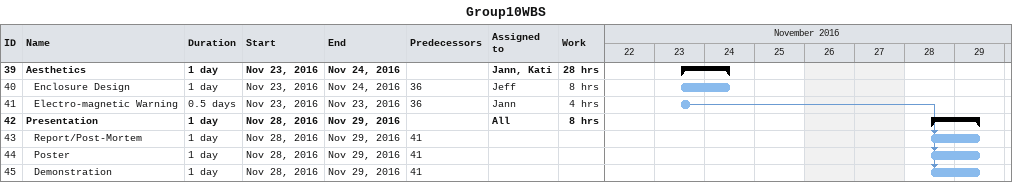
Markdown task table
Group10WBS

| ID | Level | Task | Duration | Start | Finish | Predecessors | Resources | Work (h) |
|---|---|---|---|---|---|---|---|---|
| 39 | 1 | **Aesthetics** | 1d | 2016-11-23 | 2016-11-24 |  | Jann, Kati | 28 |
| 40 | 2 | Enclosure Design | 1d | 2016-11-23 | 2016-11-24 | 36 | Jeff | 8 |
| 41 | 2 | Electro-magnetic Warning | 0.5d | 2016-11-23 | 2016-11-23 | 36 | Jann | 4 |
| 42 | 1 | **Presentation** | 1d | 2016-11-28 | 2016-11-29 |  | All | 8 |
| 43 | 2 | Report/Post-Mortem | 1d | 2016-11-28 | 2016-11-29 | 41 |  |  |
| 44 | 2 | Poster | 1d | 2016-11-28 | 2016-11-29 | 41 |  |  |
| 45 | 2 | Demonstration | 1d | 2016-11-28 | 2016-11-29 | 41 |  |  |
